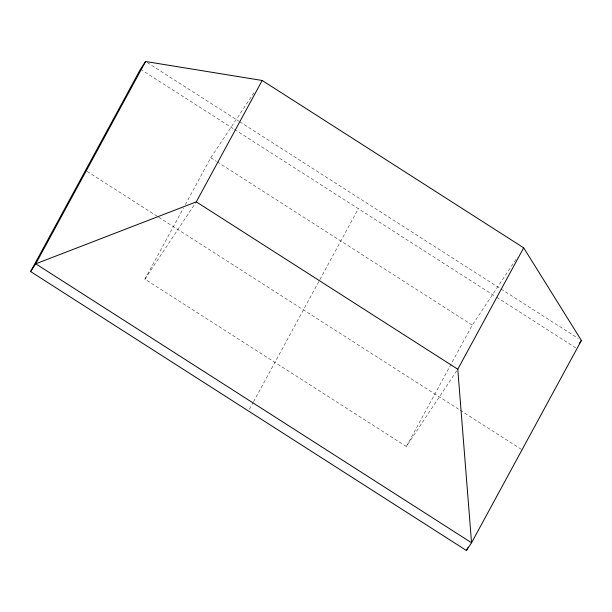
<?xml version="1.0" encoding="UTF-8"?>
<svg xmlns="http://www.w3.org/2000/svg" width="612" height="612" viewBox="0 0 612 612"><rect width="100%" height="100%" fill="white"/><g stroke="black" fill="none" stroke-linecap="round" stroke-linejoin="round"><path stroke-width="0.46" stroke-dasharray="3.06 2.29" d="M456.72 370.803L406.36 446.515L144.876 279.149L183.508 207.988M185.329 204.638L210.78 157.758L254.852 91.509M249.413 409.352L253.047 402.665M253.498 401.824L358.357 208.707M406.36 446.515L472.265 325.125L517.385 257.3M144.876 279.149L196.284 201.861M147.201 62.531L238.864 121.207M239.667 121.719L500.188 288.466M500.991 288.986L578.187 338.39M140.446 69.233L233.723 128.933M234.526 129.446L495.85 296.713M496.653 297.225L576.259 348.182M210.78 157.758L216.418 161.361M217.222 161.874L472.265 325.125M87.134 171.421L157.888 216.709M158.699 217.222L459.421 409.711M460.224 410.224L521.332 449.338"/><path stroke-width="0.92" d="M30.6 271.552L140.446 69.233L145.595 61.506L262.196 80.47L523.681 247.837L581.4 340.448L471.554 542.768L466.405 550.494L30.6 271.552L35.741 263.818L145.595 61.506M523.681 247.837L457.776 369.227L471.554 542.768L35.741 263.818L196.284 201.861L262.196 80.47M466.405 550.494L468.226 547.151M579.342 343.539L581.4 340.448M196.284 201.861L457.776 369.227"/></g></svg>
